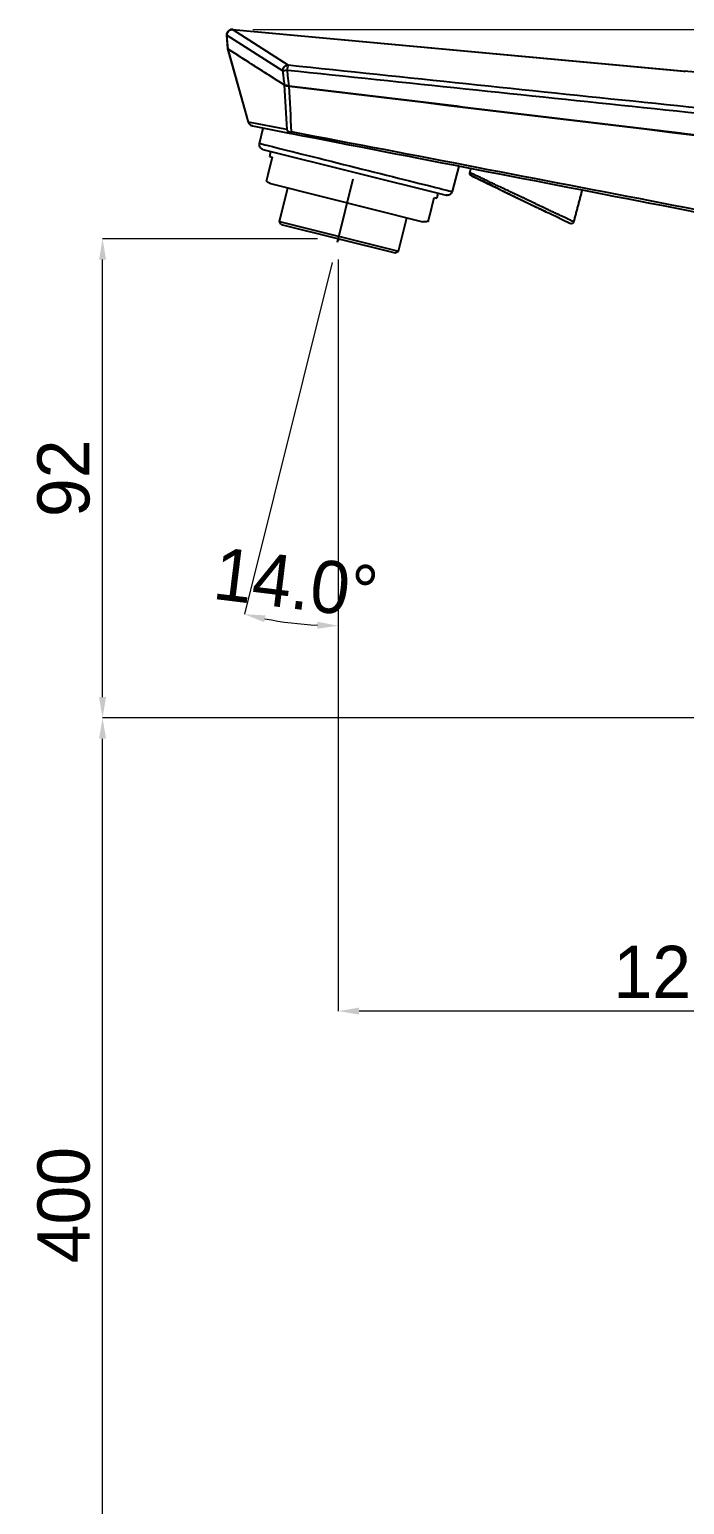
# Model space of a CAD drawing. Extents: x 0 to 948, y 0 to 695.
# Drawn here: x 318.3 to 443.8, y 235.6 to 518.3 of the extents above; entities that cross this region are included whole.
import ezdxf

# ---------------------------------------------------------------- set-up
doc = ezdxf.new("R2010")
doc.units = 0
doc.header["$LTSCALE"] = 10
doc.header["$MEASUREMENT"] = 0
doc.header["$PDMODE"] = 3
doc.header["$PDSIZE"] = -10
doc.linetypes.add('CENTER', pattern=[2, 1.25, -0.25, 0.25, -0.25])
doc.layers.get('0').update_dxf_attribs({"linetype": 'CONTINUOUS'})
doc.layers.get('DEFPOINTS').update_dxf_attribs({"linetype": 'CONTINUOUS'})
for name, color, linetype in [('1', 7, 'CONTINUOUS'), ('DEF_LAYER_ASSEM_MEMBER', 7, 'CONTINUOUS'), ('DEF_LAYER_SYMBOL', 7, 'CONTINUOUS'), ('레이어 1', 7, 'CONTINUOUS')]:
    doc.layers.add(name, color=color, linetype=linetype)
doc.layers.add('DIM', color=3, linetype='CONTINUOUS', lineweight=18)
doc.styles.add('Daelim Dimension', font='')
doc.styles.get('Daelim Dimension').set_extended_font_data('나눔고딕')
doc.dimstyles.new('DEFAULT', dxfattribs={"dimscale": 2, "dimtxt": 2, "dimasz": 2, "dimexe": 0, "dimexo": 2, "dimgap": 1, "dimtad": 1, "dimdec": 0, "dimzin": 9, "dimdsep": 46, "dimtxsty": 'Daelim Dimension', "dimcen": 0.5, "dimclrd": 5, "dimclre": 5, "dimclrt": 256, "dimadec": 1, "dimazin": 0, "dimtfac": 1, "dimtdec": 0, "dimtix": 1, "dimtmove": 0, "dimatfit": 3, "dimfxl": 1, "dimtolj": 1, "dimtzin": 1, "dimlwd": 9, "dimlwe": 9, "dimarcsym": 0})

# ---------------------------------------------------------------- blocks, each defined once
blk = doc.blocks.new('*D6')
at = {"color": 5, "lineweight": 9, "ltscale": 0.5, "transparency": 16777216}
for p, q in [((361.07, 518.28), (570, 518.28)), ((570, 390.35), (570, 514.28)), ((537.16, 386.35), (570, 386.35))]:
    blk.add_line(p, q, dxfattribs=at)
at = {"color": 5, "ltscale": 0.5, "transparency": 16777216}
for points in [[(569.33, 514.28), (570.67, 514.28), (570, 518.28)], [(569.33, 390.35), (570.67, 390.35), (570, 386.35)]]:
    blk.add_solid(points, dxfattribs=at)
at = {"layer": 'DEFPOINTS', "color": 0, "ltscale": 0.5, "transparency": 16777216}
for p in [(357.07, 518.28), (570, 518.28), (533.16, 386.35)]:
    blk.add_point(p, dxfattribs=at)
at = {"color": 7, "lineweight": -3, "ltscale": 0.5, "transparency": 16777216, "insert": (562.55, 452.31), "char_height": 10, "attachment_point": 5, "rotation": 90, "style": 'Daelim Dimension'}
blk.add_mtext('\\A1;132', dxfattribs=at)
blk = doc.blocks.new('*D7')
at = {"color": 5, "lineweight": 9, "ltscale": 0.5, "transparency": 16777216}
for p, q in [((377.45, 474.18), (377.45, 330.15)), ((505.26, 333.61), (505.26, 330.15)), ((501.26, 330.15), (381.45, 330.15))]:
    blk.add_line(p, q, dxfattribs=at)
at = {"color": 5, "ltscale": 0.5, "transparency": 16777216}
for points in [[(381.45, 330.82), (381.45, 329.49), (377.45, 330.15)], [(501.26, 330.82), (501.26, 329.49), (505.26, 330.15)]]:
    blk.add_solid(points, dxfattribs=at)
at = {"layer": 'DEFPOINTS', "color": 0, "ltscale": 0.5, "transparency": 16777216}
for p in [(377.45, 478.18), (505.26, 337.61), (377.45, 330.15)]:
    blk.add_point(p, dxfattribs=at)
at = {"color": 7, "lineweight": -3, "ltscale": 0.5, "transparency": 16777216, "insert": (441.36, 337.6), "char_height": 10, "attachment_point": 5, "style": 'Daelim Dimension'}
blk.add_mtext('\\A1;128', dxfattribs=at)
blk = doc.blocks.new('*D8')
at = {"color": 5, "lineweight": 9, "ltscale": 0.5, "transparency": 16777216}
for p, q in [((373.45, 478.18), (332.28, 478.18)), ((332.28, 390.35), (332.28, 474.18)), ((469.37, 386.35), (332.28, 386.35))]:
    blk.add_line(p, q, dxfattribs=at)
at = {"color": 5, "ltscale": 0.5, "transparency": 16777216}
for points in [[(331.61, 474.18), (332.95, 474.18), (332.28, 478.18)], [(331.61, 390.35), (332.95, 390.35), (332.28, 386.35)]]:
    blk.add_solid(points, dxfattribs=at)
at = {"layer": 'DEFPOINTS', "color": 0, "ltscale": 0.5, "transparency": 16777216}
for p in [(332.28, 478.18), (377.45, 478.18), (473.37, 386.35)]:
    blk.add_point(p, dxfattribs=at)
at = {"color": 7, "lineweight": -3, "ltscale": 0.5, "transparency": 16777216, "insert": (324.84, 432.27), "char_height": 10, "attachment_point": 5, "rotation": 90, "style": 'Daelim Dimension'}
blk.add_mtext('\\A1;92', dxfattribs=at)
blk = doc.blocks.new('*D9')
at = {"color": 5, "lineweight": 9, "ltscale": 0.5, "transparency": 16777216}
for p, q in [((376.32, 473.65), (359.49, 406.21)), ((377.45, 473.79), (377.45, 404))]:
    blk.add_line(p, q, dxfattribs=at)
blk.add_arc((377.45, 478.18), 74.18, 259.0755, 266.9102, dxfattribs=at)
at = {"color": 5, "ltscale": 0.5, "transparency": 16777216}
for points in [[(363.25, 404.69), (363.54, 405.99), (359.49, 406.21)], [(373.47, 404.77), (373.44, 403.44), (377.45, 404)]]:
    blk.add_solid(points, dxfattribs=at)
at = {"layer": 'DEFPOINTS', "color": 0, "ltscale": 0.5, "transparency": 16777216}
for p in [(380.62, 490.88), (377.45, 478.18), (377.45, 477.79), (377.29, 477.53), (365.41, 404.98)]:
    blk.add_point(p, dxfattribs=at)
at = {"color": 7, "lineweight": -3, "ltscale": 0.5, "transparency": 16777216, "insert": (369.34, 412.18), "char_height": 10, "attachment_point": 5, "rotation": 352.9929, "style": 'Daelim Dimension'}
blk.add_mtext('\\A1;14.0°', dxfattribs=at)
blk = doc.blocks.new('*D2')
at = {"color": 5, "lineweight": 9, "ltscale": 0.5, "transparency": 16777216}
for p, q in [((469.81, 386.35), (332.28, 386.35)), ((332.28, 203.56), (332.28, 382.35)), ((495.66, 199.56), (332.28, 199.56))]:
    blk.add_line(p, q, dxfattribs=at)
at = {"color": 5, "ltscale": 0.5, "transparency": 16777216}
for points in [[(331.61, 382.35), (332.95, 382.35), (332.28, 386.35)], [(331.61, 203.56), (332.95, 203.56), (332.28, 199.56)]]:
    blk.add_solid(points, dxfattribs=at)
at = {"layer": 'DEFPOINTS', "color": 0, "ltscale": 0.5, "transparency": 16777216}
for p in [(332.28, 386.35), (473.81, 386.35), (499.66, 199.56)]:
    blk.add_point(p, dxfattribs=at)
at = {"color": 7, "lineweight": -3, "ltscale": 0.5, "transparency": 16777216, "insert": (324.87, 292.96), "char_height": 10, "attachment_point": 5, "rotation": 90, "style": 'Daelim Dimension'}
blk.add_mtext('\\A1;400', dxfattribs=at)

msp = doc.modelspace()

# ---------------------------------------------------------------- linework, layer by layer
at = {"lineweight": -3, "ltscale": 0.5}
msp.add_line((377.45, 478.18), (377.45, 477.79), dxfattribs=at)
at = {"layer": '1', "lineweight": -3}
for p, q in [((362.99, 495.29), (398.14, 486.51)), ((364.31, 493.93), (364.8, 493.8)), ((364.45, 488.75), (393.67, 481.44)), ((395.84, 486.06), (396.33, 485.93)), ((366.17, 481.51), (388.98, 475.83)), ((366.54, 480.9), (388.37, 475.46))]:
    msp.add_line(p, q, dxfattribs=at)
at = {"layer": '1', "color": 7, "linetype": 'Continuous', "lineweight": -3}
msp.add_ellipse((444.73, 510.22), major_axis=(-0.997, 0.093), ratio=0.157413, start_param=0.165555, end_param=0.444512, dxfattribs=at)
msp.add_open_spline([(443.73, 510.3), (443.73, 510.3), (443.73, 510.3), (443.73, 510.3), (443.73, 510.3), (443.74, 510.3), (443.74, 510.3), (443.74, 510.29)], degree=3, knots=[0, 0, 0, 0, 0.001906, 0.001906, 0.500953, 0.500953, 1, 1, 1, 1], dxfattribs=at)
at = {"layer": 'DEF_LAYER_ASSEM_MEMBER', "color": 7, "linetype": 'Continuous', "lineweight": -3}
for p, q in [((366.17, 481.51), (367.77, 487.92)), ((366.54, 480.9), (366.17, 481.51)), ((388.98, 475.83), (390.57, 482.22)), ((388.37, 475.46), (388.98, 475.83))]:
    msp.add_line(p, q, dxfattribs=at)
at = {"layer": 'DEF_LAYER_SYMBOL', "color": 1, "linetype": 'CENTER', "lineweight": -3}
msp.add_line((377.29, 477.53), (380.62, 490.88), dxfattribs=at)
at = {"layer": 'DIM', "color": 7, "lineweight": -3}
msp.add_line((470.57, 507.82), (443.74, 510.29), dxfattribs=at)
at = {"layer": '레이어 1', "lineweight": -3}
for p, q in [((356.61, 518.16), (356.61, 518.16)), ((357.16, 518.27), (443.93, 510.3)), ((357.16, 518.26), (357.16, 518.27)), ((367.86, 511.42), (357.16, 518.26)), ((357.16, 518.26), (357.16, 518.26)), ((357.16, 518.26), (443.74, 510.29)), ((356.31, 514.55), (356.07, 517.18)), ((356.35, 514.53), (356.11, 517.19)), ((356.11, 517.19), (366.81, 510.35)), ((360.24, 500.51), (356.31, 514.55)), ((360.27, 500.52), (356.35, 514.53)), ((360.24, 500.51), (360.27, 500.52)), ((367.61, 499.09), (360.27, 500.52)), ((503.98, 491.03), (416.18, 501.62)), ((361.02, 499.8), (361.02, 499.8)), ((361.02, 499.8), (368.37, 498.37)), ((362.38, 496.44), (363.06, 499.4)), ((377.39, 496.62), (371.12, 497.84)), ((364.31, 493.93), (364.55, 494.9)), ((364.8, 493.8), (363.95, 490.41)), ((400.59, 492.12), (399.28, 487.23)), ((396.57, 486.9), (396.33, 485.93)), ((410.93, 486.41), (411.82, 485.98)), ((395, 482.66), (395.84, 486.06))]:
    msp.add_line(p, q, dxfattribs=at)
for centre, start, end in [((357.07, 517.28), 117.2878, 185.1774), ((357.07, 517.28), 90, 117.2878), ((357.07, 517.28), 84.7421, 90), ((361.2, 500.78), 196.0588, 255.6099)]:
    msp.add_arc(centre, 1, start, end, dxfattribs=at)
at = {"layer": '레이어 1', "lineweight": -3, "extrusion": (0, 0, -1)}
for centre, major_axis, ratio, start_param, end_param in [((357.07, 517.28), (-0.538, -0.843), 0.945751, 0.938648, 2.641603), ((357.07, 517.28), (-0.458, 0.889), 0.959628, 6.283161, 6.870043), ((357.07, 517.28), (-0.458, 0.889), 0.959628, 6.283161, 6.870043), ((357.07, 517.28), (-0.996, -0.09), 0.00023, 0.000626, 0.265208), ((367.77, 510.44), (-0.538, -0.843), 0.945751, 0.938648, 2.641603), ((367.77, 510.44), (0.994, 0.109), 0.070509, 3.407479, 4.648566), ((367.77, 510.44), (-0.104, -0.995), 0.077359, 1.626096, 2.984723), ((361.21, 500.78), (-0.191, -0.982), 0.96876, 0, 1.118687), ((368.56, 499.35), (0.191, 0.982), 0.96876, 3.141592, 4.201128), ((368.67, 499.33), (-0.191, -0.982), 0.060803, 0, 0.775714), ((380.83, 491.84), (18.45, -4.61), 0.000013, 3.141493, 6.283185), ((403.18, 490.73), (0.218, 0.45), 0.999997, 3.141577, 4.484329), ((422.08, 481.57), (-0.218, -0.45), 0.999999, 4.517361, 6.283096)]:
    msp.add_ellipse(centre, major_axis=major_axis, ratio=ratio, start_param=start_param, end_param=end_param, dxfattribs=at)
at = {"layer": '레이어 1', "lineweight": -3}
for points, knots in [([(356.31, 514.55), (356.31, 514.55), (356.31, 514.55), (356.31, 514.55), (356.32, 514.55), (356.33, 514.54), (356.34, 514.53), (356.35, 514.53)], [0, 0, 0, 0, 0.247164, 0.247164, 0.498109, 0.498109, 1, 1, 1, 1]), ([(356.35, 514.53), (356.33, 514.53), (356.32, 514.54), (356.31, 514.55), (356.31, 514.55), (356.31, 514.55), (356.31, 514.55), (356.31, 514.55)], [0, 0, 0, 0, 0.49631, 0.49631, 0.99262, 0.99262, 1, 1, 1, 1]), ([(367.1, 507.66), (366.63, 507.96), (366.16, 508.26), (364.62, 509.24), (363.54, 509.93), (361.39, 511.3), (360.31, 511.99), (358.28, 513.29), (357.32, 513.91), (356.35, 514.52)], [0, 0, 0, 0, 0.131097, 0.131097, 0.43134, 0.43134, 0.731583, 0.731583, 1, 1, 1, 1]), ([(366.81, 510.35), (366.84, 510.03), (366.88, 509.71), (366.96, 508.93), (367.01, 508.47), (367.08, 507.89), (367.09, 507.77), (367.1, 507.66)], [0, 0, 0, 0, 0.356036, 0.356036, 0.870662, 0.870662, 1, 1, 1, 1]), ([(367.7, 510.5), (390.44, 508.12), (413.19, 505.74), (458.69, 500.98), (481.43, 498.6), (504.18, 496.22)], [0, 0, 0, 0, 0.5, 0.5, 1, 1, 1, 1]), ([(368.03, 507.44), (367.96, 508.1), (367.89, 508.76), (367.81, 509.46), (367.81, 509.5), (367.77, 509.86), (367.73, 510.18), (367.7, 510.5)], [0, 0, 0, 0, 0.647173, 0.647173, 0.686887, 0.686887, 1, 1, 1, 1]), ([(504.34, 497.17), (481.6, 499.55), (458.85, 501.92), (413.35, 506.67), (390.6, 509.05), (367.86, 511.42)], [0, 0, 0, 0, 0.5, 0.5, 1, 1, 1, 1]), ([(367.34, 507.55), (367.31, 507.56), (367.28, 507.57), (367.24, 507.59), (367.23, 507.6), (367.2, 507.61), (367.19, 507.61), (367.16, 507.63), (367.14, 507.64), (367.1, 507.65), (367.09, 507.66), (367.08, 507.67)], [0, 0, 0, 0, 0.25, 0.25, 0.375, 0.375, 0.5, 0.5, 0.75, 0.75, 1, 1, 1, 1]), ([(367.1, 507.66), (367.12, 507.64), (367.15, 507.63), (367.21, 507.6), (367.23, 507.59), (367.26, 507.58), (367.28, 507.57), (367.3, 507.56), (367.31, 507.56), (367.33, 507.55)], [0, 0, 0, 0, 0.5, 0.5, 0.75, 0.75, 0.875, 0.875, 1, 1, 1, 1]), ([(367.59, 507.49), (367.54, 507.5), (367.49, 507.5), (367.4, 507.53), (367.36, 507.54), (367.33, 507.55)], [0, 0, 0, 0, 0.5, 0.5, 1, 1, 1, 1]), ([(367.34, 507.55), (367.38, 507.54), (367.42, 507.52), (367.5, 507.5), (367.55, 507.49), (367.6, 507.49)], [0, 0, 0, 0, 0.5, 0.5, 1, 1, 1, 1]), ([(367.59, 507.49), (367.62, 507.49), (367.66, 507.48), (367.71, 507.47), (367.73, 507.47), (367.77, 507.47), (367.79, 507.47), (367.88, 507.45), (367.95, 507.45), (368.03, 507.44)], [0, 0, 0, 0, 0.25, 0.25, 0.375, 0.375, 0.5, 0.5, 1, 1, 1, 1]), ([(368.02, 507.44), (367.95, 507.45), (367.87, 507.46), (367.78, 507.47), (367.77, 507.47), (367.73, 507.47), (367.71, 507.47), (367.66, 507.48), (367.63, 507.48), (367.6, 507.49)], [0, 0, 0, 0, 0.5, 0.5, 0.625, 0.625, 0.75, 0.75, 1, 1, 1, 1]), ([(367.63, 499.03), (367.64, 499.02), (367.64, 499.01), (367.65, 499), (367.66, 498.99), (367.68, 498.96), (367.69, 498.94), (367.71, 498.92), (367.71, 498.91), (367.73, 498.9), (367.75, 498.88), (367.77, 498.85), (367.81, 498.82), (367.84, 498.79), (367.89, 498.76), (367.91, 498.75), (367.95, 498.73), (367.96, 498.72), (368.02, 498.69), (368.06, 498.68), (368.14, 498.65), (368.18, 498.64), (368.25, 498.63), (368.27, 498.63), (368.32, 498.62), (368.34, 498.62), (368.38, 498.62), (368.41, 498.62), (368.44, 498.63), (368.45, 498.63), (368.47, 498.63), (368.47, 498.63), (368.48, 498.63), (368.49, 498.64), (368.49, 498.64)], [0, 0, 0, 0, 0.03125, 0.03125, 0.0625, 0.0625, 0.125, 0.125, 0.15625, 0.15625, 0.1875, 0.25, 0.25, 0.375, 0.375, 0.4375, 0.4375, 0.5, 0.5, 0.625, 0.625, 0.75, 0.75, 0.8125, 0.8125, 0.875, 0.875, 0.9375, 0.9375, 0.96875, 0.96875, 0.984375, 0.984375, 1, 1, 1, 1]), ([(368.48, 498.35), (368.47, 498.35), (368.47, 498.35), (368.45, 498.36), (368.44, 498.36), (368.43, 498.36), (368.43, 498.36), (368.42, 498.36), (368.41, 498.36), (368.4, 498.37), (368.4, 498.37), (368.39, 498.37), (368.38, 498.37), (368.38, 498.37), (368.37, 498.37), (368.37, 498.37)], [0, 0, 0, 0, 0.125, 0.125, 0.25, 0.25, 0.375, 0.375, 0.5, 0.5, 0.625, 0.625, 0.75, 0.75, 1, 1, 1, 1]), ([(368.48, 498.35), (380.3, 496.06), (392.13, 493.76), (415.78, 489.17), (427.6, 486.88), (451.25, 482.29), (463.08, 479.99), (486.73, 475.4), (498.55, 473.11), (510.37, 470.81)], [0, 0, 0, 0, 0.25, 0.25, 0.5, 0.5, 0.75, 0.75, 1, 1, 1, 1]), ([(510.42, 471.32), (498.59, 473.61), (486.77, 475.89), (463.12, 480.45), (451.3, 482.73), (427.65, 487.29), (415.83, 489.57), (392.17, 494.12), (380.35, 496.39), (368.52, 498.65)], [0, 0, 0, 0, 0.25, 0.25, 0.5, 0.5, 0.75, 0.75, 1, 1, 1, 1]), ([(362.99, 495.29), (362.98, 495.29), (362.93, 495.31), (362.81, 495.37), (362.61, 495.53), (362.43, 495.8), (362.34, 496.13), (362.36, 496.38), (362.4, 496.51), (362.41, 496.54)], [0, 0, 0, 0, 0.011443, 0.106191, 0.276495, 0.513281, 0.726861, 0.939111, 1, 1, 1, 1]), ([(363.95, 490.41), (363.94, 490.36), (363.93, 490.32), (363.91, 490.27), (363.91, 490.26), (363.9, 490.23), (363.9, 490.22), (363.89, 490.19), (363.89, 490.18), (363.88, 490.15), (363.88, 490.14), (363.88, 490.12), (363.87, 490.1), (363.86, 490.07), (363.85, 490.03), (363.85, 490), (363.84, 489.96), (363.83, 489.95), (363.83, 489.92), (363.82, 489.91), (363.81, 489.88), (363.81, 489.85), (363.79, 489.79), (363.79, 489.76), (363.77, 489.71), (363.77, 489.7), (363.76, 489.67), (363.76, 489.66), (363.75, 489.62), (363.74, 489.6), (363.73, 489.55), (363.73, 489.54), (363.72, 489.5), (363.72, 489.49), (363.71, 489.44), (363.7, 489.42), (363.69, 489.38), (363.69, 489.37), (363.68, 489.35), (363.68, 489.34), (363.68, 489.33), (363.68, 489.32), (363.68, 489.32), (363.68, 489.32), (363.68, 489.32)], [0, 0, 0, 0, 0.031242, 0.031242, 0.039052, 0.039052, 0.046863, 0.046863, 0.062484, 0.062484, 0.070294, 0.070294, 0.078105, 0.093726, 0.093726, 0.124968, 0.124968, 0.140589, 0.140589, 0.15621, 0.15621, 0.187452, 0.187452, 0.249935, 0.249935, 0.281177, 0.281177, 0.312419, 0.312419, 0.374903, 0.374903, 0.437387, 0.437387, 0.499871, 0.499871, 0.624838, 0.624838, 0.749806, 0.749806, 0.874774, 0.874774, 0.999742, 0.999742, 1, 1, 1, 1]), ([(364.45, 488.75), (364.38, 488.77), (364.23, 488.82), (364.02, 488.95), (363.82, 489.13), (363.72, 489.27), (363.68, 489.34)], [0, 0, 0, 0, 0.20629, 0.47823, 0.749967, 1, 1, 1, 1]), ([(412.69, 486.1), (412.53, 486.18), (412.37, 486.26), (412.13, 486.37), (412.04, 486.41), (411.88, 486.49), (411.64, 486.6), (411.4, 486.72), (411.08, 486.87), (410.92, 486.94), (410.45, 487.17), (410.14, 487.32), (409.52, 487.61), (409.21, 487.75), (408.84, 487.93), (408.76, 487.97), (408.61, 488.04), (408.39, 488.14), (408.17, 488.24), (407.74, 488.45), (407.46, 488.58), (406.92, 488.84), (406.66, 488.96), (406.28, 489.14), (406.16, 489.2), (405.97, 489.29), (405.91, 489.32), (405.79, 489.37), (405.73, 489.4), (405.44, 489.54), (405.22, 489.64), (404.8, 489.84), (404.6, 489.94), (404.33, 490.07), (404.19, 490.13), (404.05, 490.2), (403.99, 490.23), (403.94, 490.25), (403.92, 490.26), (403.75, 490.34), (403.6, 490.41), (403.41, 490.5), (403.29, 490.56), (403.19, 490.61), (403.04, 490.68), (402.96, 490.71), (402.88, 490.75), (402.86, 490.76), (402.83, 490.77), (402.82, 490.78), (402.78, 490.8), (402.72, 490.83), (402.69, 490.84), (402.69, 490.84), (402.69, 490.84), (402.69, 490.84)], [0, 0, 0, 0, 0.031246, 0.031246, 0.046869, 0.046869, 0.062492, 0.093738, 0.093738, 0.124985, 0.124985, 0.187477, 0.187477, 0.249969, 0.249969, 0.265592, 0.265592, 0.281215, 0.312461, 0.312461, 0.374954, 0.374954, 0.437446, 0.437446, 0.468692, 0.468692, 0.484315, 0.484315, 0.499938, 0.499938, 0.562431, 0.562431, 0.624923, 0.624923, 0.656169, 0.671792, 0.679604, 0.679604, 0.687415, 0.687415, 0.749907, 0.749907, 0.781153, 0.8124, 0.8124, 0.874892, 0.874892, 0.890515, 0.890515, 0.906138, 0.906138, 0.937384, 0.999876, 0.999876, 1, 1, 1, 1]), ([(402.96, 490.28), (402.96, 490.28), (402.96, 490.28), (402.96, 490.28), (402.98, 490.27), (403.02, 490.25), (403.04, 490.24), (403.08, 490.22), (403.09, 490.21), (403.12, 490.2), (403.14, 490.19), (403.21, 490.15), (403.29, 490.12), (403.43, 490.05), (403.53, 490), (403.65, 489.95), (403.83, 489.86), (403.97, 489.79), (404.14, 489.71), (404.16, 489.7), (404.19, 489.68), (404.25, 489.65), (404.39, 489.58), (404.52, 489.52), (404.78, 489.39), (404.97, 489.3), (405.37, 489.11), (405.58, 489.01), (405.86, 488.87), (405.92, 488.85), (406.03, 488.79), (406.09, 488.76), (406.26, 488.68), (406.38, 488.62), (406.74, 488.44), (406.99, 488.32), (407.51, 488.07), (407.77, 487.95), (408.18, 487.75), (408.32, 487.68), (408.53, 487.58), (408.6, 487.54), (408.74, 487.47), (408.81, 487.44), (409.17, 487.27), (409.46, 487.13), (410.05, 486.84), (410.34, 486.7), (410.79, 486.48), (410.95, 486.41), (411.25, 486.26), (411.48, 486.15), (411.71, 486.04), (411.86, 485.96), (411.94, 485.92), (412.17, 485.81), (412.33, 485.74), (412.48, 485.66)], [0, 0, 0, 0, 0.000484, 0.000484, 0.062954, 0.062954, 0.094189, 0.094189, 0.109806, 0.109806, 0.125424, 0.125424, 0.187894, 0.187894, 0.219128, 0.250363, 0.250363, 0.312833, 0.312833, 0.320642, 0.320642, 0.32845, 0.344068, 0.375303, 0.375303, 0.437772, 0.437772, 0.500242, 0.500242, 0.51586, 0.51586, 0.531477, 0.531477, 0.562712, 0.562712, 0.625182, 0.625182, 0.687651, 0.687651, 0.718886, 0.718886, 0.734504, 0.734504, 0.750121, 0.750121, 0.812591, 0.812591, 0.875061, 0.875061, 0.906295, 0.906295, 0.93753, 0.953148, 0.953148, 0.968765, 0.968765, 1, 1, 1, 1]), ([(406.86, 488.39), (406.73, 488.45), (406.61, 488.51), (406.26, 488.68), (406.03, 488.79), (405.69, 488.95), (405.53, 489.03), (405.37, 489.11), (405.3, 489.15), (405.27, 489.16), (405.22, 489.18), (404.99, 489.29), (404.78, 489.4), (404.43, 489.57), (404.27, 489.64), (403.97, 489.79), (403.83, 489.85), (403.68, 489.93), (403.65, 489.94), (403.59, 489.97), (403.56, 489.99), (403.48, 490.03), (403.43, 490.05), (403.29, 490.12), (403.21, 490.16), (403.14, 490.19), (403.11, 490.2), (403.09, 490.21), (403.08, 490.22), (403.08, 490.22), (403.08, 490.22)], [0, 0, 0, 0, 0.061768, 0.061768, 0.187697, 0.187697, 0.250661, 0.282144, 0.282144, 0.297885, 0.297885, 0.313626, 0.439555, 0.439555, 0.565483, 0.565483, 0.691412, 0.691412, 0.722894, 0.722894, 0.754377, 0.754377, 0.817341, 0.817341, 0.94327, 0.94327, 0.974752, 0.990493, 0.990493, 1, 1, 1, 1]), ([(405.36, 489.11), (405.36, 489.11), (405.37, 489.11), (405.39, 489.1), (405.4, 489.1), (405.41, 489.09), (405.43, 489.08), (405.45, 489.07), (405.5, 489.05), (405.59, 489), (405.71, 488.94), (405.82, 488.89), (405.86, 488.87), (405.91, 488.85), (405.93, 488.84), (405.98, 488.82), (406, 488.81), (406.1, 488.75), (406.2, 488.71), (406.4, 488.61), (406.51, 488.56), (406.74, 488.45), (406.86, 488.39), (407.02, 488.31), (407.05, 488.29), (407.12, 488.26), (407.22, 488.21), (407.32, 488.16), (407.54, 488.06), (407.68, 487.99), (407.98, 487.84), (408.14, 487.77), (408.38, 487.65), (408.46, 487.61), (408.63, 487.53), (408.71, 487.49), (408.96, 487.37), (409.14, 487.28), (409.48, 487.12), (409.66, 487.03), (409.93, 486.9), (410.02, 486.86), (410.15, 486.79), (410.2, 486.77), (410.29, 486.72), (410.33, 486.7), (410.56, 486.59), (410.75, 486.5), (410.93, 486.41)], [0, 0, 0, 0, 0.062311, 0.062311, 0.077939, 0.077939, 0.093567, 0.124823, 0.124823, 0.187336, 0.249849, 0.249849, 0.281105, 0.281105, 0.296733, 0.296733, 0.312361, 0.312361, 0.374874, 0.374874, 0.437386, 0.437386, 0.499899, 0.499899, 0.515527, 0.515527, 0.531155, 0.562412, 0.562412, 0.624924, 0.624924, 0.687437, 0.687437, 0.718693, 0.718693, 0.74995, 0.74995, 0.812462, 0.812462, 0.874975, 0.874975, 0.906231, 0.906231, 0.921859, 0.921859, 0.937487, 0.937487, 1, 1, 1, 1]), ([(406.89, 488.37), (406.8, 488.42), (406.59, 488.52), (406.4, 488.61), (406.28, 488.67), (406.25, 488.68), (406.2, 488.71), (406.18, 488.72), (406.11, 488.75), (406.06, 488.77), (405.93, 488.84), (405.86, 488.87), (405.72, 488.94), (405.66, 488.97), (405.58, 489.01), (405.55, 489.02), (405.52, 489.04), (405.51, 489.04), (405.49, 489.05), (405.48, 489.06), (405.43, 489.08), (405.41, 489.09), (405.38, 489.1), (405.37, 489.11), (405.37, 489.11)], [0, 0, 0, 0, 0.10242, 0.241482, 0.241482, 0.276248, 0.276248, 0.311014, 0.311014, 0.380545, 0.380545, 0.519608, 0.519608, 0.65867, 0.65867, 0.728202, 0.728202, 0.762967, 0.762967, 0.797733, 0.797733, 0.936796, 0.936796, 1, 1, 1, 1]), ([(399.28, 487.23), (399.25, 487.13), (399.18, 486.95), (398.99, 486.74), (398.79, 486.6), (398.6, 486.53), (398.43, 486.5), (398.29, 486.49), (398.2, 486.5), (398.15, 486.51), (398.14, 486.51)], [0, 0, 0, 0, 0.204911, 0.39335, 0.554324, 0.693254, 0.810658, 0.905212, 0.974761, 1, 1, 1, 1]), ([(411.84, 485.97), (412.02, 485.88), (412.21, 485.79), (412.48, 485.66), (412.57, 485.62), (412.71, 485.55), (412.75, 485.53), (412.84, 485.49), (412.89, 485.47), (413.11, 485.36), (413.29, 485.27), (413.51, 485.17), (413.55, 485.14), (413.64, 485.1), (413.68, 485.08), (413.81, 485.02), (413.89, 484.98), (414.15, 484.85), (414.31, 484.77), (414.51, 484.68), (414.55, 484.66), (414.63, 484.62), (414.75, 484.56), (414.94, 484.47), (415.09, 484.4), (415.24, 484.32), (415.31, 484.29), (415.52, 484.19), (415.66, 484.12), (415.82, 484.04), (415.85, 484.03), (415.91, 484), (415.94, 483.98), (416.04, 483.94), (416.1, 483.91), (416.27, 483.83), (416.38, 483.77), (416.5, 483.71), (416.53, 483.7), (416.58, 483.68), (416.65, 483.64), (416.76, 483.59), (416.84, 483.55), (416.9, 483.52), (416.92, 483.51), (416.95, 483.49), (416.97, 483.49), (417.06, 483.44), (417.12, 483.41), (417.2, 483.38), (417.22, 483.36), (417.26, 483.34), (417.28, 483.33), (417.34, 483.31), (417.39, 483.28), (417.4, 483.28), (417.4, 483.28)], [0, 0, 0, 0, 0.062652, 0.062652, 0.093977, 0.093977, 0.10964, 0.10964, 0.125303, 0.125303, 0.187955, 0.187955, 0.203617, 0.203617, 0.21928, 0.21928, 0.250606, 0.250606, 0.313258, 0.313258, 0.328921, 0.328921, 0.344583, 0.375909, 0.407235, 0.407235, 0.438561, 0.438561, 0.501212, 0.501212, 0.516875, 0.516875, 0.532538, 0.532538, 0.563864, 0.563864, 0.626515, 0.626515, 0.642178, 0.642178, 0.657841, 0.689167, 0.720493, 0.720493, 0.736155, 0.736155, 0.751818, 0.751818, 0.81447, 0.81447, 0.845796, 0.845796, 0.877121, 0.877121, 0.939773, 1, 1, 1, 1]), ([(412.48, 485.66), (412.63, 485.59), (412.79, 485.51), (413.02, 485.4), (413.09, 485.36), (413.25, 485.29), (413.32, 485.25), (413.7, 485.07), (414.01, 484.92), (414.6, 484.63), (414.9, 484.49), (415.48, 484.21), (415.76, 484.07), (416.1, 483.91), (416.16, 483.88), (416.22, 483.85)], [0, 0, 0, 0, 0.119009, 0.119009, 0.178513, 0.178513, 0.238018, 0.238018, 0.476035, 0.476035, 0.714053, 0.714053, 0.952071, 0.952071, 1, 1, 1, 1]), ([(422.56, 481.44), (422.56, 481.44), (422.54, 481.44), (422.5, 481.46), (422.49, 481.47), (422.47, 481.48), (422.46, 481.48), (422.46, 481.49), (422.42, 481.5), (422.4, 481.51), (422.3, 481.56), (422.14, 481.63), (421.92, 481.74), (421.74, 481.83), (421.67, 481.86), (421.56, 481.91), (421.53, 481.92), (421.47, 481.95), (421.45, 481.96), (421.42, 481.98), (421.24, 482.06), (421.06, 482.15), (420.69, 482.32), (420.5, 482.41), (420.09, 482.6), (419.87, 482.71), (419.62, 482.83), (419.59, 482.84), (419.53, 482.87), (419.5, 482.88), (419.41, 482.93), (419.23, 483.01), (419.05, 483.1), (418.67, 483.28), (418.16, 483.52), (417.61, 483.78), (417.18, 483.98), (417.04, 484.05), (416.82, 484.15), (416.74, 484.19), (416.6, 484.26), (416.52, 484.29), (416.15, 484.47), (415.85, 484.61), (415.24, 484.9), (414.93, 485.05), (414.3, 485.35), (413.98, 485.5), (413.58, 485.69), (413.5, 485.72), (413.34, 485.8), (413.1, 485.91), (412.86, 486.03), (412.69, 486.11)], [0, 0, 0, 0, 0.062104, 0.062104, 0.077736, 0.085552, 0.085552, 0.093367, 0.093367, 0.124631, 0.124631, 0.187157, 0.249683, 0.249683, 0.280947, 0.280947, 0.296578, 0.296578, 0.304394, 0.304394, 0.31221, 0.374736, 0.374736, 0.437263, 0.437263, 0.499789, 0.499789, 0.507605, 0.507605, 0.51542, 0.51542, 0.531052, 0.562315, 0.562315, 0.624842, 0.687368, 0.687368, 0.718631, 0.718631, 0.734263, 0.734263, 0.749894, 0.749894, 0.812421, 0.812421, 0.874947, 0.874947, 0.937474, 0.937474, 0.953105, 0.953105, 0.968737, 1, 1, 1, 1]), ([(421.86, 481.12), (417.37, 483.29), (417.37, 483.29), (417.35, 483.3), (417.33, 483.31), (417.25, 483.35), (417.17, 483.39), (417.04, 483.45), (416.96, 483.49), (416.94, 483.5), (416.9, 483.52), (416.88, 483.53), (416.82, 483.56), (416.78, 483.58), (416.65, 483.64), (416.49, 483.72), (416.3, 483.81), (416.22, 483.85)], [0, 0, 0, 0, 0.003374, 0.003374, 0.17646, 0.17646, 0.349545, 0.52263, 0.52263, 0.565902, 0.565902, 0.609173, 0.609173, 0.695716, 0.695716, 0.868801, 1, 1, 1, 1]), ([(393.67, 481.44), (393.67, 481.44), (393.67, 481.44), (393.67, 481.44), (393.67, 481.44), (393.66, 481.45), (393.66, 481.45), (393.66, 481.45)], [0, 0, 0, 0, 0.003756, 0.049725, 0.126934, 0.30782, 1, 1, 1, 1]), ([(394.73, 481.59), (394.69, 481.56), (394.58, 481.5), (394.39, 481.44), (394.17, 481.4), (393.98, 481.4), (393.84, 481.41), (393.75, 481.43), (393.7, 481.44), (393.68, 481.44), (393.68, 481.44), (393.67, 481.44)], [0, 0, 0, 0, 0.11611, 0.35121, 0.555191, 0.724673, 0.855142, 0.942793, 0.984253, 0.993999, 1, 1, 1, 1]), ([(394.72, 481.57), (394.72, 481.57), (394.72, 481.57), (394.72, 481.57), (394.73, 481.58), (394.73, 481.59), (394.73, 481.59), (394.73, 481.6), (394.73, 481.6), (394.74, 481.62), (394.74, 481.63), (394.75, 481.66), (394.75, 481.67), (394.76, 481.7), (394.76, 481.71), (394.77, 481.74), (394.77, 481.75), (394.78, 481.79), (394.78, 481.81), (394.79, 481.85), (394.8, 481.87), (394.81, 481.92), (394.82, 481.95), (394.83, 482), (394.83, 482.02), (394.84, 482.05), (394.85, 482.07), (394.86, 482.11), (394.86, 482.13), (394.87, 482.18), (394.88, 482.2), (394.89, 482.25), (394.9, 482.28), (394.91, 482.33), (394.92, 482.34), (394.92, 482.38), (394.93, 482.39), (394.94, 482.43), (394.94, 482.45), (394.95, 482.48), (394.95, 482.49), (394.96, 482.51), (394.96, 482.52), (394.97, 482.57), (394.98, 482.61), (395, 482.66)], [0, 0, 0, 0, 0.001584, 0.001584, 0.126386, 0.126386, 0.188787, 0.188787, 0.251188, 0.251188, 0.37599, 0.37599, 0.438391, 0.438391, 0.500792, 0.500792, 0.563193, 0.563193, 0.625594, 0.625594, 0.687995, 0.687995, 0.750396, 0.750396, 0.781596, 0.781596, 0.812797, 0.812797, 0.843997, 0.843997, 0.875198, 0.875198, 0.906398, 0.906398, 0.921999, 0.921999, 0.937599, 0.937599, 0.953199, 0.953199, 0.960999, 0.960999, 0.968799, 0.968799, 1, 1, 1, 1])]:
    msp.add_open_spline(points, degree=3, knots=knots, dxfattribs=at)
for points, degree in [([(356.35, 514.52), (356.35, 514.52), (356.35, 514.53), (356.35, 514.53)], 3), ([(367.08, 507.67), (363.5, 509.95), (359.93, 512.24), (356.36, 514.52)], 3), ([(367.08, 507.67), (367.25, 504.81), (367.43, 501.95), (367.61, 499.09)], 3), ([(367.68, 507.51), (367.56, 507.52), (367.45, 507.54), (367.34, 507.55)], 3), ([(368.52, 498.65), (368.36, 501.58), (368.19, 504.51), (368.02, 507.44)], 3), ([(505.19, 490.88), (368.02, 507.44)], 1), ([(368.03, 507.44), (413.79, 501.91), (459.55, 496.39), (505.31, 490.87)], 3), ([(367.61, 499.09), (367.62, 499.07), (367.63, 499.05), (367.63, 499.03)], 3), ([(368.49, 498.64), (368.5, 498.64), (368.51, 498.65), (368.52, 498.65)], 3), ([(402.69, 490.82), (402.89, 491.67)], 1), ([(424.19, 487.53), (423.38, 484.49), (422.56, 481.44)], 2)]:
    msp.add_open_spline(points, degree=degree, dxfattribs=at)

# ---------------------------------------------------------------- dimensions: what is measured, and where the dimension line sits
at = {"color": 5, "lineweight": -3, "ltscale": 0.5}
for base, p1, p2, text, picture, middle in [((570, 518.28), (533.16, 386.35), (357.07, 518.28), '132', '*D6', (562.55, 452.31)), ((332.28, 478.18), (473.37, 386.35), (377.45, 478.18), '92', '*D8', (324.84, 432.27)), ((332.28, 386.35), (499.66, 199.56), (473.81, 386.35), '400', '*D2', (324.87, 292.96))]:
    dim = msp.add_linear_dim(base=base, p1=p1, p2=p2, angle=90, text=text, dimstyle='DEFAULT', override={"dimtxt": 5, "dimclrd": 5, "dimclre": 5, "dimclrt": 7}, dxfattribs=at)
    dim.commit()
    dim.dimension.update_dxf_attribs({"geometry": picture, "text_midpoint": middle})
dim = msp.add_angular_dim_2l(base=(365.41, 404.98), line1=((377.29, 477.53), (380.62, 490.88)), line2=((377.45, 478.18), (377.45, 477.79)), dimstyle='DEFAULT', override={"dimtxt": 5, "dimclrd": 5, "dimclre": 5, "dimclrt": 7}, dxfattribs=at)
dim.commit()
dim.dimension.update_dxf_attribs({"geometry": '*D9', "text_midpoint": (369.34, 412.18)})
dim = msp.add_linear_dim(base=(377.45, 330.15), p1=(505.26, 337.61), p2=(377.45, 478.18), text='128', dimstyle='DEFAULT', override={"dimtxt": 5, "dimclrd": 5, "dimclre": 5, "dimclrt": 7}, dxfattribs=at)
dim.commit()
dim.dimension.update_dxf_attribs({"geometry": '*D7', "text_midpoint": (441.36, 337.6)})

doc.saveas('drawing.dxf')
